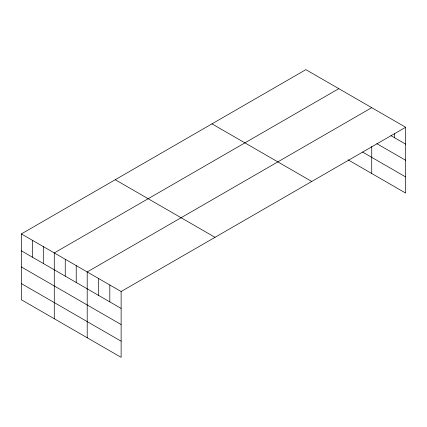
<?xml version="1.0" encoding="UTF-8"?>
<svg xmlns="http://www.w3.org/2000/svg" width="427" height="427" viewBox="0 0 427 427"><rect width="100%" height="100%" fill="white"/><g stroke="black" fill="none" stroke-linecap="round" stroke-linejoin="round"><path stroke-width="0.64" d="M21.35 233.921L121.129 291.529L121.129 357.346L21.35 299.738L21.35 233.921L305.871 69.654L405.65 127.262L405.65 193.079L348.042 159.815M338.798 88.667L54.277 252.933L54.277 318.75M371.725 107.679L87.204 271.946L87.204 337.757M121.129 291.529L405.65 127.262M390.951 135.658L405.65 144.145M376.811 143.643L405.65 160.29M362.48 152.007L405.65 176.927M211.979 123.862L311.758 181.47M115.242 179.714L215.021 237.321M21.35 250.804L121.129 308.411M21.35 266.95L121.129 324.557M21.35 283.587L121.129 341.194M394.34 133.72L394.34 137.617M371.725 146.466L371.725 173.49M109.819 285.001L109.819 301.884M98.514 278.473L98.514 295.351M76.23 265.605L76.23 282.487M65.251 259.269L65.251 276.152M43.303 246.598L43.303 263.475M32.324 240.262L32.324 257.139"/></g></svg>
